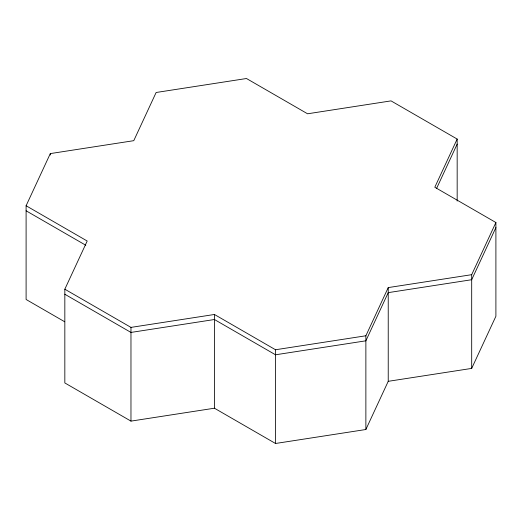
<?xml version="1.0" encoding="UTF-8"?>
<svg xmlns="http://www.w3.org/2000/svg" width="522" height="522" viewBox="0 0 522 522"><rect width="100%" height="100%" fill="white"/><g stroke="black" fill="none" stroke-linecap="round" stroke-linejoin="round"><path stroke-width="0.78" d="M64.721 321.78L26.1 299.478L26.1 205.746L50.308 153.592L133.769 140.679L156.13 92.492L246.475 78.515L307.569 113.789L391.03 100.883L457.168 139.061L457.168 201.061M457.168 139.061L434.806 187.248L495.9 222.522L471.692 274.683L388.231 287.589L388.231 381.321L365.87 429.508L275.525 443.485L214.431 408.211L130.97 421.117L64.832 382.939L64.832 289.208L87.194 241.02L26.1 205.746M365.87 429.508L365.87 335.776L388.231 287.589M436.496 188.638L457.168 144.105M495.9 227.559L471.692 279.72L388.231 292.633L365.87 340.814L275.525 354.79L214.431 319.516L130.97 332.429L64.832 294.245M388.231 381.321L471.692 368.408L495.9 316.254L495.9 222.522M64.832 289.208L130.97 327.392L214.431 314.479L275.525 349.753L365.87 335.776M26.1 210.79L85.791 245.249M471.692 274.683L471.692 368.408M275.525 349.753L275.525 443.485M214.431 314.479L214.431 408.211M130.97 327.392L130.97 421.117M50.308 153.592L50.308 155.027"/></g></svg>
